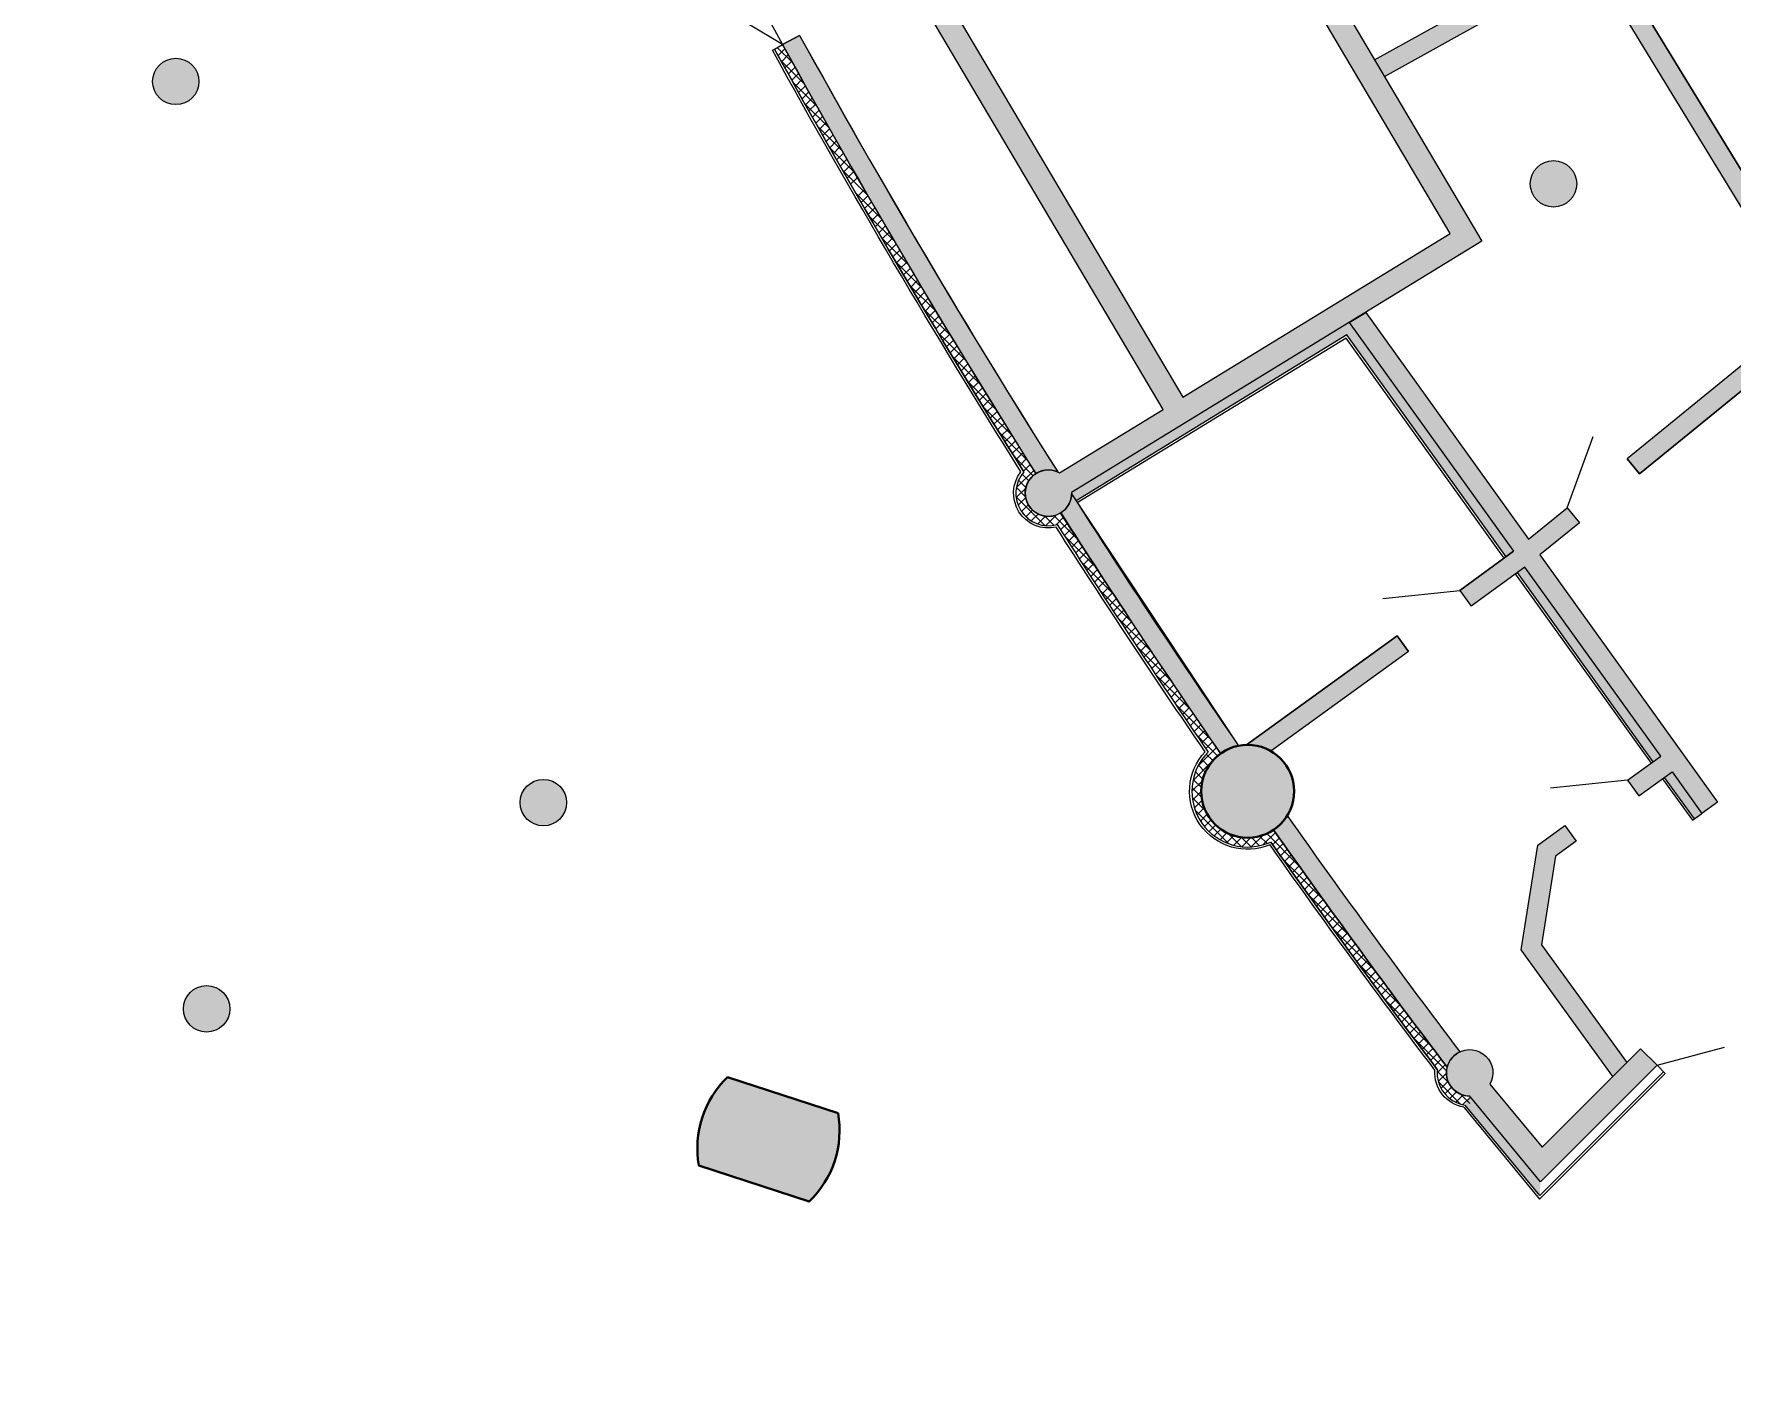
# Model space of a CAD drawing. Header units: millimetres. Extents: x 72919 to 485785, y -53256 to 338519.
# Drawn here: x 158212 to 180142, y 62109 to 79527 of the extents above; entities that cross this region are included whole.
import ezdxf

# ---------------------------------------------------------------- set-up
doc = ezdxf.new("R2010")
doc.units = ezdxf.units.MM
for name, color, linetype, lineweight in [('door', 177, 'Continuous', 9), ('gr', 251, 'Continuous', 40), ('wall', 5, 'Continuous', 40)]:
    doc.layers.add(name, color=color, linetype=linetype, lineweight=lineweight)

# ---------------------------------------------------------------- blocks, each defined once
blk = doc.blocks.new('Пилон 1')
at = {"layer": 'wall', "lineweight": 9, "ltscale": 400, "true_color": 0x000000}
h = blk.add_hatch(color=18, dxfattribs=at)
h.dxf.hatch_style = 1
edge = h.paths.add_edge_path()
edge.add_line((600, -750), (600, 750))
edge.add_arc((0, -375), 1275, 61.9275, 118.0725)
edge.add_line((-600, 750), (-600, -750))
edge.add_arc((0, 375), 1275, 241.9275, 298.0725)
at = {"layer": 'wall', "color": 0, "ltscale": 400}
blk.add_lwpolyline([(600, -750), (600, 750, 0.25), (-600, 750), (-600, -750, 0.25), (600, -750)], format="xyb", dxfattribs=at)
blk = doc.blocks.new('Колонна ∅1200')
at = {"lineweight": 9, "ltscale": 400, "true_color": 0x000000}
h = blk.add_hatch(color=18, dxfattribs=at)
h.dxf.hatch_style = 1
edge = h.paths.add_edge_path()
edge.add_arc((0, 0), 600, 0, 360)
at = {"color": 18, "ltscale": 400, "true_color": 0x000000}
blk.add_circle((0, 0), 600, dxfattribs=at)
blk = doc.blocks.new('Откосы  по обваловке')
at = {"layer": 'gr', "lineweight": 18, "flags": 128}
blk.add_lwpolyline([(35031.925, 32976.24), (35000.313, 32965.903, 0.175307), (34958.044, 32932.885), (34956.899, 32931.005)], format="xyb", dxfattribs=at)

msp = doc.modelspace()

# ---------------------------------------------------------------- hatches: boundary and pattern name
at = {"ltscale": 500, "true_color": 0x000000}
h = msp.add_hatch(color=18, dxfattribs=at)
h.dxf.hatch_style = 1
h.paths.add_polyline_path([(185695.93928, 82496.80823), (185368.23984, 82314.67486), (185489.38388, 82096.04535), (185598.71143, 82156.78434), (186582.618, 80386.02777), (181689.17889, 76400.58753), (181847.05412, 76206.74375), (186902.84286, 80324.40894)])
h.paths.add_polyline_path([(184602.75618, 83949.22516), (184481.03335, 84168.29221), (184262.43357, 84047.48715), (183854.99223, 84780.86392), (183942.4132, 84829.34019), (183821.00024, 85047.87827), (183515.15066, 84877.95775), (184044.69829, 83924.79495), (181478.24598, 82498.51418), (181146.23659, 82314.09415), (181146.23662, 82314.09409), (175525.05328, 79192.84387), (175652.34796, 78977.57289), (178322.84268, 80460.94335), (181096.09812, 75917.55548), (178787.87665, 74037.63452), (178945.75188, 73843.79074), (181845.21434, 76205.24535), (181687.33911, 76399.08913), (181291.95302, 76077.06865), (178541.59549, 80582.94319), (181269.07054, 82096.34531), (181601.27005, 82280.87102)])
h = msp.add_hatch(color=18, dxfattribs=at)
h.dxf.hatch_style = 1
edge = h.paths.add_edge_path()
edge.add_line((176911.78568, 76847.7085), (171613.08769, 73600.6622))
edge.add_arc((171313.19049, 73592.80911), 300, -298.5, 1.5, ccw=False)
edge.add_line((171456.33812, 73856.45424), (172793.82932, 74676.06991))
edge.add_line((172793.82932, 74676.06991), (168349.80439, 82191.36558))
edge.add_line((168349.80439, 82191.36558), (167408.21362, 81801.34591))
edge.add_arc((167110.78016, 81840.50377), 300, 52.5, 352.5, ccw=False)
edge.add_line((167293.40859, 82078.50977), (172534.87861, 84249.59774))
edge.add_line((172534.87861, 84249.59774), (172718.24047, 83939.51023))
edge.add_line((172718.24047, 83939.51023), (172460.00933, 83786.81223))
edge.add_line((172460.00933, 83786.81223), (172409.15952, 83872.80553))
edge.add_line((172409.15952, 83872.80553), (168629.75919, 82307.32665))
edge.add_line((168629.75919, 82307.32665), (173049.65313, 74832.83894))
edge.add_line((173049.65313, 74832.83894), (176503.24487, 76949.20268))
edge.add_line((176503.24487, 76949.20268), (173376.19734, 82237.42541))
edge.add_line((173376.19734, 82237.42541), (173634.42848, 82390.12341))
edge.add_line((173634.42848, 82390.12341), (176911.78568, 76847.7085))
h = msp.add_hatch(color=18, dxfattribs=at)
h.dxf.hatch_style = 1
h.paths.add_polyline_path([(166371.36527, 82226.63719), (166594.34094, 82339.70003), (166818.02285, 81906.02593), (166813.73203, 81882.48478), (166811.03123, 81828.23266), (166817.53125, 81777.2181), (166833.6163, 81725.69874), (166849.9519, 81692.28562), (166873.90932, 81656.40541), (166903.82515, 81623.31808), (166934.85588, 81597.50038), (166963.7638, 81578.99624), (166996.68108, 81563.04855), (167616.91443, 80394.94045), (167397.38238, 80275.32843)])
h.paths.add_polyline_path([(167880.6097, 79388.42857), (168100.14175, 79508.04059), (168172.22918, 79377.40175), (168332.48795, 79091.48098), (168479.65868, 78824.98757), (168647.97706, 78525.71786), (168840.6377, 78185.86677), (169003.09482, 77901.49501), (169211.96393, 77538.78642), (169478.96438, 77079.79287), (169578.4226, 76910.13008), (169812.98118, 76512.7742), (170033.55064, 76142.60686), (170286.29618, 75722.5115), (170552.54802, 75284.56714), (170811.12336, 74863.66575), (171004.63047, 74551.46919), (171236.28344, 74180.80911), (171433.69278, 73867.54389), (171413.17235, 73875.65824), (171391.72397, 73882.34752), (171355.55272, 73889.80312), (171332.86363, 73892.16336), (171299.4574, 73892.49462), (171270.35573, 73889.73534), (171242.17379, 73884.28231), (171216.98091, 73876.9635), (171185.29575, 73864.18143), (171151.7921, 73845.69359), (169899.72841, 75879.62907), (168801.22362, 77750.97276), (168688.66447, 77947.6603), (168352.90814, 78540.09415), (168199.57193, 78813.56332), (167998.27282, 79175.40833)])
h = msp.add_hatch(color=18, dxfattribs=at)
h.dxf.hatch_style = 1
edge = h.paths.add_edge_path()
edge.add_arc((160043.10174, 78912.97551), 300, -9, 351)
h = msp.add_hatch(color=18, dxfattribs=at)
h.dxf.hatch_style = 1
edge = h.paths.add_edge_path()
edge.add_arc((160043.10174, 78912.97551), 300, -9, 351)
h = msp.add_hatch(color=18, dxfattribs=at)
h.dxf.hatch_style = 1
edge = h.paths.add_edge_path()
edge.add_arc((177835.88775, 77589.92313), 300, 0, 360)
h = msp.add_hatch(color=18, dxfattribs=at)
h.dxf.hatch_style = 1
h.paths.add_polyline_path([(175199.08855, 75798.16635), (175412.81658, 75929.13906), (177515.14949, 73001.06742), (178012.50151, 73406.13361), (178170.37674, 73212.28983), (177661.22683, 72797.6149), (179956.44963, 69600.89151), (179753.37289, 69455.08398), (179364.70769, 69991.20521), (178938.62992, 69682.31686), (178791.89364, 69884.72354), (179222.77175, 70194.09071), (177467.41169, 72638.90806), (176772.10628, 72134.84106), (176625.37, 72337.24774), (177321.60263, 72841.98693)])
h.paths.add_polyline_path([(173872.28623, 70341.37852), (175815.74327, 71750.30263), (175962.47955, 71547.89595), (174187.10552, 70260.82491), (174145.20197, 70282.92002), (174065.37573, 70314.26993), (174014.73618, 70327.68813), (173928.4912, 70340.07772)])
h.paths.add_polyline_path([(171469.79742, 73336.92971), (171501.31813, 73359.12558), (171521.97118, 73377.37786), (171538.55759, 73394.79479), (171555.76241, 73416.29038), (171573.32914, 73443.38394), (171584.08462, 73463.90462), (171594.23185, 73487.85315), (171602.78163, 73514.47027), (171607.43338, 73534.31874), (171611.52367, 73561.22882), (171613.08648, 73584.91006), (173769.48882, 70330.0229), (173709.20238, 70314.74721), (173666.48412, 70299.74419), (173614.366, 70276.27304), (173540.37003, 70231.62833), (173535.90485, 70228.44382), (172666.03038, 71512.15882), (172092.69303, 72380.3841)])
h = msp.add_hatch(color=18, dxfattribs=at)
h.dxf.hatch_style = 1
edge = h.paths.add_edge_path()
edge.add_arc((164790.49323, 69595.69509), 300, 0, 360)
h = msp.add_hatch(color=18, dxfattribs=at)
h.dxf.hatch_style = 1
edge = h.paths.add_edge_path()
edge.add_arc((164790.49323, 69595.69509), 300, 0, 360)
h = msp.add_hatch(color=18, dxfattribs=at)
h.dxf.hatch_style = 1
edge = h.paths.add_edge_path()
edge.add_arc((176754.08587, 66104.05907), 300, 115.173032685, 165.891329827)
edge.add_arc((263010.43379, 131794.99944), 108610, 215.1644508328, 217.1684164962, ccw=False)
edge.add_arc((173886.52129, 69741.54741), 600, 303.938092538, 328.448049238)
edge.add_arc((263010.43379, 131794.99944), 108360, 215.1386863316, 217.1370110399)
h = msp.add_hatch(color=18, dxfattribs=at)
h.dxf.hatch_style = 1
h.paths.add_polyline_path([(177982.26691, 69297.77843), (178128.76447, 69095.70104), (177863.01797, 68903.04608), (177680.20501, 67756.51477), (178782.385, 66236.17775), (178603.37524, 66057.16798), (177417.01817, 67693.61809), (177632.35153, 69044.10459)])
h = msp.add_hatch(color=18, dxfattribs=at)
h.dxf.hatch_style = 1
edge = h.paths.add_edge_path()
edge.add_arc((160442.02839, 66930.95241), 300, 0, 360)
h = msp.add_hatch(color=18, dxfattribs=at)
h.dxf.hatch_style = 1
edge = h.paths.add_edge_path()
edge.add_line((179173.52681, 66203.05548), (177667.38936, 64696.91804))
edge.add_line((177667.38936, 64696.91804), (176754.44728, 65804.05929))
edge.add_arc((176754.08587, 66104.05907), 300, -29.100038895, 270.06902313, ccw=False)
edge.add_line((177016.21744, 65958.15828), (177688.7605, 65142.55324))
edge.add_line((177688.7605, 65142.55324), (178961.39477, 66415.18752))
edge.add_line((178961.39477, 66415.18752), (179173.52681, 66203.05548))
at = {"layer": 'wall', "lineweight": 18, "ltscale": 0.007407, "true_color": 0x000000}
h = msp.add_hatch(color=18, dxfattribs=at)
h.dxf.hatch_style = 1
h.paths.add_polyline_path([(175199.08855, 75798.16635), (171613.08769, 73600.6622, -0.0131290394), (171613.08648, 73584.91006), (171671.98174, 73496.01319), (175166.6732, 75637.56287), (177224.4464, 72771.55278), (177321.60263, 72841.98693)])
h = msp.add_hatch(color=18, dxfattribs=at)
h.dxf.hatch_style = 1
h.paths.add_polyline_path([(177467.41169, 72638.90806), (177370.25547, 72568.47391), (179125.29491, 70124.10309), (179222.77175, 70194.09071)])
h = msp.add_hatch(color=18, dxfattribs=at)
h.dxf.hatch_style = 1
h.paths.add_polyline_path([(179268.61897, 69921.54496), (179657.29325, 69385.4303), (179753.37289, 69455.08398), (179364.70769, 69991.20521)])
h = msp.add_hatch(color=18, dxfattribs=at)
h.dxf.hatch_style = 1
h.paths.add_polyline_path([(177658.84091, 64518.66396), (177667.38936, 64696.91804), (179173.52681, 66203.05548), (179258.37962, 66118.20267), (177658.84091, 64518.66396)], flags=0)
h = msp.add_hatch(color=18, dxfattribs=at)
h.dxf.hatch_style = 1
h.paths.add_polyline_path([(176694.34116, 65688.33011), (176754.44728, 65804.05929), (177667.38936, 64696.91804), (177658.84091, 64518.66396)])

# ---------------------------------------------------------------- linework, layer by layer
at = {"color": 18, "ltscale": 500, "true_color": 0x000000}
for points in [[(415650.43379, 180914.99944, 0.4142135624), (336810.43379, 259754.99944), (221610.43379, 259754.99944, 0.4142135624), (142770.43379, 180914.99944), (142770.43379, 104414.99944, 0.4142135624), (221610.43379, 25574.99944), (336810.43379, 25574.99944, 0.4142135624), (415650.43379, 104414.99944)], [(414950.43379, 180914.99944, 0.4142135624), (336810.43379, 259054.99944), (221610.43379, 259054.99944, 0.4142135624), (143470.43379, 180914.99944), (143470.43379, 104414.99944, 0.4142135624), (221610.43379, 26274.99944), (336810.43379, 26274.99944, 0.4142135624), (414950.43379, 104414.99944)], [(176626.47986, 66375.56728, 0.2249851617), (176463.13533, 66177.1876, -0.0087441726), (174221.49937, 69243.76264, 0.1073544516), (174397.82092, 69427.58454, 0.0087195574)]]:
    msp.add_lwpolyline(points, format="xyb", close=True, dxfattribs=at)
for points in [[(163302.39845, 52395.45874, -0.1841557629), (143470.43379, 104414.99944, -0.1841557629)], [(155257.27306, 62580.90256, 0.0329073073), (161319.58905, 54236.84044, 0.0329073073)], [(154916.18942, 62371.88623, 0.0329396854), (161015.40207, 53977.04022, 0.0329396854)]]:
    msp.add_lwpolyline(points, format="xyb", dxfattribs=at)
for points in [[(167397.38238, 80275.32843), (167880.6097, 79388.42857)], [(186902.84286, 80324.40894), (178945.75188, 73843.79074), (178787.87665, 74037.63452)], [(167880.6097, 79388.42857), (168100.14175, 79508.04059), (168172.22918, 79377.40175), (168332.48795, 79091.48098), (168479.65868, 78824.98757), (168647.97706, 78525.71786), (168840.6377, 78185.86677), (169003.09482, 77901.49501), (169211.96393, 77538.78642), (169478.96438, 77079.79287), (169578.4226, 76910.13008), (169812.98118, 76512.7742), (170033.55064, 76142.60686), (170286.29618, 75722.5115), (170552.54802, 75284.56714), (170811.12336, 74863.66575), (171004.63047, 74551.46919), (171236.28344, 74180.80911), (171433.69278, 73867.54389), (171413.17235, 73875.65824), (171391.72397, 73882.34752), (171355.55272, 73889.80312), (171332.86363, 73892.16336), (171299.4574, 73892.49462), (171270.35573, 73889.73534), (171242.17379, 73884.28231), (171216.98091, 73876.9635), (171185.29575, 73864.18143), (171151.7921, 73845.69359), (169899.72841, 75879.62907), (168801.22362, 77750.97276), (168688.66447, 77947.6603), (168352.90814, 78540.09415), (168199.57193, 78813.56332), (167998.27282, 79175.40833), (167880.6097, 79388.42857)], [(171469.79742, 73336.92971), (171501.31813, 73359.12558), (171521.97118, 73377.37786), (171538.55759, 73394.79479), (171555.76241, 73416.29038), (171573.32914, 73443.38394), (171584.08462, 73463.90462), (171594.23185, 73487.85315), (171602.78163, 73514.47027), (171607.43338, 73534.31874), (171611.52367, 73561.22882), (171613.08648, 73584.91006), (173769.48882, 70330.0229), (173709.20238, 70314.74721), (173666.48412, 70299.74419), (173614.366, 70276.27304), (173540.37003, 70231.62833), (173535.90485, 70228.44382), (172666.03038, 71512.15882), (172092.69303, 72380.3841), (171469.79742, 73336.92971)], [(173872.28623, 70341.37852), (175815.74327, 71750.30263), (175962.47955, 71547.89595), (174187.10552, 70260.82491), (174145.20197, 70282.92002), (174065.37573, 70314.26993), (174014.73618, 70327.68813), (173928.4912, 70340.07772), (173872.28623, 70341.37852)], [(177982.26691, 69297.77843), (178128.76447, 69095.70104), (177863.01797, 68903.04608), (177680.20501, 67756.51477), (178782.385, 66236.17775), (178603.37524, 66057.16798), (177417.01817, 67693.61809), (177632.35153, 69044.10459), (177982.26691, 69297.77843)]]:
    msp.add_lwpolyline(points, dxfattribs=at)
at = {"layer": 'door', "linetype": 'ByBlock', "ltscale": 100}
for p, q in [((167880.6097, 79388.42857), (167023.4424, 79903.46665)), ((178012.50151, 73406.13361), (178349.63662, 74325.56099)), ((175630.74013, 72233.75172), (176625.37, 72337.24774)), ((178791.89364, 69884.72354), (177798.0734, 69781.81447)), ((179173.52681, 66203.05548), (180042.86005, 66435.99262)), ((179173.52681, 66203.05548), (180042.86005, 66435.99262))]:
    msp.add_line(p, q, dxfattribs=at)
at = {"layer": 'wall', "color": 18, "lineweight": 18, "ltscale": 0.007407, "true_color": 0x000000}
for p, q in [((175525.05328, 79192.84387), (181146.23662, 82314.09409)), ((173498.76425, 70199.41692), (173217.56467, 70480.6165))]:
    msp.add_line(p, q, dxfattribs=at)
at = {"layer": 'wall', "color": 18, "lineweight": 18, "ltscale": 0.007407, "true_color": 0x000000, "extrusion": (-0.707107, -0.707107, 0)}
for p, q in [((171116.38523, 73819.23281), (170874.76826, 74060.84978)), ((176455.15259, 66129.3354), (176023.27015, 66561.21784))]:
    msp.add_line(p, q, dxfattribs=at)
at = {"layer": 'wall', "color": 18, "lineweight": 18, "ltscale": 0.007407, "true_color": 0x000000, "extrusion": (0.707107, 0.707107, 0)}
msp.add_line((174557.68217, 68769.26794), (174132.61284, 69194.33726), dxfattribs=at)
at = {"layer": 'wall', "color": 18, "lineweight": 18, "ltscale": 0.007407, "true_color": 0x000000}
for points in [[(176911.78568, 76847.7085), (171613.08769, 73600.6622, -3.7320508076), (171456.33812, 73856.45424), (172793.82932, 74676.06991), (168349.80439, 82191.36558), (167408.21362, 81801.34591, -3.7320508076), (167293.40859, 82078.50977), (172534.87861, 84249.59774), (172718.24047, 83939.51023), (172460.00933, 83786.81223), (172409.15952, 83872.80553), (168629.75919, 82307.32665), (173049.65313, 74832.83894), (176503.24487, 76949.20268), (173376.19734, 82237.42541), (173634.42848, 82390.12341)], [(179173.52681, 66203.05548), (177667.38936, 64696.91804), (176754.44728, 65804.05929, -3.6786487101), (177016.21744, 65958.15828), (177688.7605, 65142.55324), (178961.39477, 66415.18752)]]:
    msp.add_lwpolyline(points, format="xyb", close=True, dxfattribs=at)
for points in [[(184602.75618, 83949.22516), (181601.27005, 82280.87102), (181601.27005, 82280.87102), (181269.07054, 82096.34531), (181269.07054, 82096.34531), (178541.57405, 80582.4413), (181291.73407, 76076.89033), (186582.618, 80386.02777)], [(181291.95302, 76077.06865), (178541.59549, 80582.94319)], [(175652.34796, 78977.57289), (178322.84268, 80460.94335), (181096.09812, 75917.55548), (178787.87665, 74037.63452), (178945.75188, 73843.79074), (186902.84286, 80324.40894)], [(168011.53413, 79151.47027), (167812.24024, 79350.76416)], [(167954.14956, 79007.54138), (168042.40618, 79095.798)], [(168131.32752, 78689.74458), (168219.50017, 78777.91724)], [(168483.97491, 78307.79842), (168168.64352, 78623.12981)], [(168175.76175, 78610.43514), (168263.91361, 78698.58699)], [(168220.25181, 78531.18151), (168308.38295, 78619.31264)], [(168533.24189, 77977.96578), (168621.23009, 78065.95398)], [(168578.17711, 77899.15731), (168666.14519, 77987.12539)], [(168979.96713, 77440.57514), (168653.97372, 77766.56855)], [(168668.21392, 77741.70675), (168756.14199, 77829.63482)], [(168758.47232, 77584.47777), (168846.36068, 77672.36613)], [(168939.65268, 77270.68338), (169027.46251, 77358.49322)], [(169324.93699, 76848.11792), (168991.18704, 77181.86787)], [(169076.1174, 77035.91705), (169163.86911, 77123.66876)], [(169502.02801, 76547.2832), (169164.18101, 76885.13021)], [(169167.36926, 76879.68154), (169255.0826, 76967.39487)], [(169350.53261, 76567.87014), (169438.17006, 76655.50759)], [(169396.46066, 76490.0545), (169484.07932, 76577.67317)], [(169442.44352, 76412.29368), (169530.04347, 76499.89363)], [(169534.57355, 76256.93633), (169622.13629, 76344.49907)], [(169866.01266, 75935.81118), (169519.48621, 76282.33763)], [(169626.92242, 76101.79783), (169714.44824, 76189.32365)], [(169673.17884, 76024.31056), (169760.6863, 76111.81802)], [(170053.16621, 75624.91395), (169702.03556, 75976.0446)], [(169765.85545, 75869.4998), (169853.32642, 75956.97076)], [(175199.08855, 75798.16635), (175412.81658, 75929.13906)], [(175412.41591, 75929.6971), (177515.14949, 73001.06742), (178012.50151, 73406.13361), (178170.37674, 73212.28983)], [(169858.75021, 75714.90719), (169946.18498, 75802.34195)], [(169905.27932, 75637.6926), (169992.69608, 75725.10937)], [(175199.08855, 75798.16635), (177321.60263, 72841.98693), (176625.37, 72337.24774)], [(169998.5008, 75483.42672), (170085.88179, 75570.8077)], [(170045.19312, 75406.37534), (170132.55632, 75493.73855)], [(177224.4464, 72771.55278), (175166.6732, 75637.56287), (171670.86007, 73495.32583)], [(177200.15734, 72753.94424), (175158.56936, 75597.41201), (171686.53503, 73469.74663)], [(170138.74073, 75252.43558), (170226.06858, 75339.76343)], [(170185.59595, 75175.54712), (170272.90624, 75262.8574)], [(170279.46909, 75021.93288), (170366.74444, 75109.20824)], [(170326.48693, 74945.20704), (170413.74493, 75032.46503)], [(170562.38763, 74562.38931), (170649.55988, 74649.56155)], [(170609.72985, 74485.98783), (170696.88515, 74573.14314)], [(171046.62371, 74012.73802), (170669.28517, 74390.07656)], [(170799.63789, 74180.92113), (170886.72613, 74268.00937)], [(170847.24954, 74104.78909), (170934.32119, 74191.86074)], [(170894.91499, 74028.71086), (170981.97011, 74115.76598)], [(170942.6342, 73952.68638), (171029.67287, 74039.72505)], [(171265.06822, 73175.57507), (170895.95645, 73544.68684)], [(170897.06569, 73535.88681), (171020.70261, 73659.52373)], [(171016.58591, 73547.80106), (170899.43315, 73664.95383)], [(170922.80785, 73437.88528), (171018.99639, 73534.07383)], [(171022.28083, 73289.87089), (171107.15801, 73374.74807)], [(171385.33521, 73179.05177), (171268.18244, 73296.20453)], [(171444.14461, 73243.98605), (171386.28152, 73301.84915)], [(171411.97656, 73184.59188), (171509.65463, 73282.26994)], [(171473.18987, 73338.68448), (171472.97348, 73338.90087)], [(171695.55546, 72992.5752), (171444.14461, 73243.98605)], [(171519.44747, 73044.57541), (171606.29399, 73131.42192)], [(178170.37674, 73212.28983), (177661.22683, 72797.6149), (179956.44963, 69600.89151), (179753.37289, 69455.08398)], [(178170.37674, 73212.28983), (177661.22683, 72797.6149)], [(171664.8538, 72818.75068), (171751.6538, 72905.55068)], [(171713.42921, 72743.5824), (171800.21383, 72830.36702)], [(176625.37, 72337.24774), (177321.60263, 72841.98693)], [(177467.41169, 72638.90806), (176772.10628, 72134.84106)], [(178791.89364, 69884.72354), (179222.77175, 70194.09071), (177467.41169, 72638.90806), (176772.10628, 72134.84106)], [(171957.10465, 72368.5394), (172043.81342, 72455.24818)], [(179100.9257, 70106.60618), (177345.96641, 72550.86537)], [(179125.29491, 70124.10309), (177370.25547, 72568.47391)], [(176625.37, 72337.24774), (176772.10628, 72134.84106)], [(172202.10825, 71994.82458), (172288.74284, 72081.45917)], [(172300.48082, 71845.70977), (172387.08619, 71932.31515)], [(172349.74652, 71771.23178), (172436.33739, 71857.82265)], [(172399.06513, 71696.80671), (172485.64156, 71783.38313)], [(175962.47955, 71547.89595), (175815.74327, 71750.30263), (173872.28623, 70341.37852)], [(175962.47955, 71547.89595), (174187.10552, 70260.82491)], [(172596.86815, 71399.63498), (172683.38747, 71486.1543)], [(172696.08644, 71251.3659), (172782.57759, 71337.85705)], [(172745.77469, 71177.31046), (172832.25186, 71263.78763)], [(173409.77816, 70412.1467), (172954.97472, 70866.95014)], [(172995.00596, 70807.8233), (173081.41418, 70894.23152)], [(173045.01005, 70734.0837), (173131.40467, 70820.47832)], [(173095.06668, 70660.39665), (173181.44778, 70746.77774)], [(173145.17585, 70586.76212), (173231.54347, 70673.12975)], [(173245.55166, 70439.65056), (173331.89254, 70525.99145)], [(173244.42141, 70067.28925), (173482.80997, 70305.67782)], [(173306.83954, 69896.36688), (173211.4099, 69991.79652)], [(173382.94284, 70067.75095), (173296.50108, 70154.19272)], [(178938.62992, 69682.31686), (179367.16362, 69992.98566), (179753.37289, 69455.08398)], [(173166.52137, 69741.90184), (173302.12903, 69877.5095)], [(173291.52898, 69664.19006), (173168.00305, 69787.716)], [(178791.89364, 69884.72354), (178938.62992, 69682.31686)], [(179244.32964, 69903.93622), (179632.60469, 69368.37334)], [(179656.97416, 69385.87043), (179268.61897, 69921.54496)], [(173644.94875, 69063.28293), (173208.25681, 69499.97487)], [(173277.34281, 69357.74853), (173364.80703, 69445.21275)], [(173329.12902, 69285.79105), (173414.49372, 69371.15576)], [(173388.57831, 69221.49666), (173473.45513, 69306.37348)], [(179631.92888, 69367.04221), (179753.37289, 69455.08398)], [(173455.58013, 69164.7548), (173541.49745, 69250.67212)], [(173706.47799, 69044.42159), (173808.67525, 69146.61885)], [(173932.56492, 69023.02115), (174084.8002, 69175.25643)], [(174041.12141, 69038.34132), (173935.88152, 69143.58122)], [(174136.7704, 69066.43603), (174041.34076, 69161.86566)], [(174081.83125, 69048.54379), (174244.4646, 69211.17714)], [(174209.55967, 69052.52853), (174295.65922, 69138.62807)], [(178603.37524, 66057.16798), (177417.01817, 67693.61809), (177632.35153, 69044.10459), (177982.26691, 69297.77843), (178128.76447, 69095.70104), (177863.01797, 68903.04608), (177680.20501, 67756.51477), (178782.385, 66236.17775)], [(174260.81844, 68980.04361), (174346.90592, 69066.13108)], [(174312.1292, 68907.61069), (174398.20467, 68993.68615)], [(174414.90663, 68762.90074), (174500.95826, 68848.95237)], [(174621.08445, 68474.10381), (174707.08917, 68560.10853)], [(174879.97307, 68114.274), (174965.92053, 68200.22146)], [(175532.1302, 67423.58884), (174980.92776, 67974.79129)], [(175192.34664, 67684.18545), (175278.22744, 67770.06625)], [(175296.88435, 67541.23578), (175382.74341, 67627.09485)], [(175349.23058, 67469.83833), (175435.07887, 67555.68662)], [(175884.44653, 66947.52883), (175313.7315, 67518.24386)], [(175454.07771, 67327.19809), (175539.90464, 67413.02502)], [(175506.57858, 67255.95526), (175592.39491, 67341.7716)], [(175664.39012, 67042.53574), (175750.17504, 67128.32067)], [(175769.85508, 66900.51334), (175855.61937, 66986.27762)], [(175822.66469, 66829.57926), (175908.41875, 66915.33332)], [(175981.4018, 66617.08531), (176067.12554, 66702.80905)], [(176334.08617, 66103.56387), (176439.23949, 66208.7172)], [(176481.10109, 65979.64321), (176334.6636, 66126.08071)], [(176481.10109, 65979.64321), (176334.6636, 66126.08071)], [(177656.70379, 64474.10044), (179279.59282, 66096.98947)], [(179258.37962, 66118.20267), (177658.84091, 64518.66396)], [(177667.38936, 64696.91804), (179173.52681, 66203.05548), (179279.59282, 66096.98947)], [(176635.99931, 65701.00131), (176351.02811, 65985.97251)], [(176635.99931, 65701.00131), (176351.02811, 65985.97251)], [(176433.94676, 65832.1934), (176519.19475, 65917.44139)], [(176433.94676, 65832.1934), (176519.19475, 65917.44139)], [(176497.24323, 65771.74618), (176583.0722, 65857.57515)], [(176497.24323, 65771.74618), (176583.0722, 65857.57515)], [(176573.90997, 65724.66924), (176666.40041, 65817.15968)], [(176573.90997, 65724.66924), (176666.40041, 65817.15968)], [(176678.43592, 65660.46344), (177656.70379, 64474.10044)], [(177658.84091, 64518.66396), (176694.34116, 65688.33011)]]:
    msp.add_lwpolyline(points, dxfattribs=at)
msp.add_lwpolyline([(168100.14175, 79508.04059), (167880.6097, 79388.42857, 0.014817807), (171151.7921, 73845.69359)], format="xyb", dxfattribs=at)
at = {"layer": 'wall', "color": 18, "lineweight": 18, "ltscale": 0.007407, "true_color": 0x000000, "extrusion": (0.482521, -0.875885, 0), "elevation": 11470.76536}
msp.add_lwpolyline([(185200.59549, 0), (185230.59549, 0)], dxfattribs=at)
at = {"layer": 'wall', "color": 18, "lineweight": 18, "ltscale": 0.007407, "true_color": 0x000000, "extrusion": (-0.482521, 0.875885, 0), "elevation": -11470.76536}
msp.add_lwpolyline([(-185230.59549, 0), (-185350.59549, 0)], dxfattribs=at)
at = {"layer": 'wall', "color": 18, "lineweight": 18, "ltscale": 0.007407, "true_color": 0x000000, "extrusion": (0.707107, -0.707107, 0)}
for points, elevation in [([(174728.98646, 0), (174746.60216, 0)], 62544.74981), ([(174703.6924, 0), (174828.59631, 0)], 62632.24981), ([(174678.47773, 0), (174803.35147, 0)], 62719.74981), ([(174653.3424, 0), (174778.18607, 0)], 62807.24981), ([(174603.30953, 0), (174728.09339, 0)], 62982.24981), ([(174578.41187, 0), (174703.16599, 0)], 63069.74981), ([(174553.59332, 0), (174678.31781, 0)], 63157.24981), ([(174455.10909, 0), (174579.71614, 0)], 63507.24981), ([(174430.68525, 0), (174555.26321, 0)], 63594.74981), ([(174406.34019, 0), (174530.88916, 0)], 63682.24981), ([(174382.07384, 0), (174506.59394, 0)], 63769.74981), ([(174357.88616, 0), (174482.37749, 0)], 63857.24981), ([(174333.7771, 0), (174458.23976, 0)], 63944.74981), ([(174261.92102, 0), (174386.29833, 0)], 64207.24981), ([(174143.7281, 0), (174267.96528, 0)], 64644.74981), ([(174120.32413, 0), (174244.53359, 0)], 64732.24981), ([(174050.58046, 0), (174174.70742, 0)], 64994.74981), ([(174004.47439, 0), (174128.54686, 0)], 65169.74981), ([(173958.6796, 0), (174082.69801, 0)], 65344.74981), ([(173935.89882, 0), (174059.89034, 0)], 65432.24981), ([(173913.1957, 0), (174037.16045, 0)], 65519.74981), ([(173823.15892, 0), (173947.01759, 0)], 65869.74981), ([(173778.60525, 0), (173902.4115, 0)], 66044.74981), ([(173712.35454, 0), (173836.08293, 0)], 66307.24981), ([(173668.57337, 0), (173792.25035, 0)], 66482.24981), ([(173412.34788, 0), (173535.72487, 0)], 67532.24981), ([(173391.49425, 0), (173514.84688, 0)], 67619.74981), ([(173370.71709, 0), (173494.04547, 0)], 67707.24981), ([(173350.01636, 0), (173473.32058, 0)], 67794.74981), ([(173288.37231, 0), (173411.60466, 0)], 68057.24981), ([(173267.97686, 0), (173391.18545, 0)], 68144.74981), ([(173247.65762, 0), (173370.84255, 0)], 68232.24981), ([(173147.20302, 0), (173270.2711, 0)], 68669.74981), ([(172930.19053, 0), (173250.38512, 0)], 68757.24981), ([(172762.18869, 0), (172885.2801, 0)], 69019.74981), ([(172765.81296, 0), (172890.46966, 0)], 69194.74981), ([(172796.90247, 0), (172937.36263, 0)], 69282.24981), ([(172853.82545, 0), (173046.02283, 0)], 69369.74981), ([(172951.98474, 0), (173074.82637, 0)], 69544.74981), ([(172913.84878, 0), (173036.64627, 0)], 69719.74981), ([(172894.894, 0), (173017.66956, 0)], 69807.24981), ([(172838.48194, 0), (172961.19229, 0)], 70069.74981), ([(172819.82855, 0), (172942.51735, 0)], 70157.24981), ([(172801.25041, 0), (172923.91776, 0)], 70244.74981), ([(172745.9671, 0), (172868.57066, 0)], 70507.24981), ([(172727.68957, 0), (172850.27205, 0)], 70594.74981), ([(172709.48709, 0), (172832.04859, 0)], 70682.24981), ([(172691.35963, 0), (172813.90024, 0)], 70769.74981), ([(172655.32961, 0), (172777.82871, 0)], 70944.74981), ([(172584.16807, 0), (172706.5853, 0)], 71294.74981), ([(172566.56466, 0), (172688.96165, 0)], 71382.24981), ([(172549.03597, 0), (172671.41281, 0)], 71469.74981), ([(172514.20257, 0), (172636.5394, 0)], 71644.74981), ([(172462.51192, 0), (172584.78942, 0)], 71907.24981), ([(172428.42403, 0), (172550.66244, 0)], 72082.24981), ([(172411.49174, 0), (172533.71074, 0)], 72169.74981), ([(172327.94544, 0), (172450.06876, 0)], 72607.24981), ([(172295.04667, 0), (172417.13235, 0)], 72782.24981), ([(172332.29063, 0), (172363.83958, 0)], 73044.74981), ([(171868.38186, 0), (172209.8283, 0)], 73044.74981), ([(171687.5975, 0), (171844.41223, 0)], 73219.74981), ([(171633.40877, 0), (171772.86431, 0)], 73307.24981), ([(171594.70418, 0), (171724.19891, 0)], 73394.74981), ([(171576.75461, 0), (171702.1489, 0)], 73832.24981), ([(171606.94932, 0), (171739.41834, 0)], 73919.74981), ([(171711.53209, 0), (171877.77727, 0)], 74094.74981), ([(171967.46527, 0), (172089.17747, 0)], 74619.74981), ([(171937.96141, 0), (172059.64007, 0)], 74794.74981), ([(171923.3196, 0), (172044.98164, 0)], 74882.24981), ([(171908.75117, 0), (172030.39667, 0)], 74969.74981), ([(171879.83433, 0), (172001.447, 0)], 75144.74981), ([(171865.48586, 0), (171987.08225, 0)], 75232.24981), ([(171851.21065, 0), (171972.79085, 0)], 75319.74981), ([(171837.00867, 0), (171958.57276, 0)], 75407.24981), ([(171808.82428, 0), (171930.35642, 0)], 75582.24981), ([(171794.84182, 0), (171916.35812, 0)], 75669.74981), ([(171780.93247, 0), (171902.43301, 0)], 75757.24981), ([(171767.09621, 0), (171888.58108, 0)], 75844.74981), ([(171753.33301, 0), (171874.8023, 0)], 75932.24981), ([(171726.02567, 0), (171847.46405, 0)], 76107.24981), ([(171685.6119, 0), (171807.00457, 0)], 76369.74981), ([(171645.85417, 0), (171767.2019, 0)], 76632.24981), ([(171568.30391, 0), (171689.56409, 0)], 77157.24981), ([(171555.63331, 0), (171676.87919, 0)], 77244.74981), ([(171530.50997, 0), (171651.72752, 0)], 77419.74981), ([(171518.05718, 0), (171639.26069, 0)], 77507.24981), ([(171505.67694, 0), (171626.8665, 0)], 77594.74981), ([(171493.36923, 0), (171614.54492, 0)], 77682.24981), ([(171481.13402, 0), (171602.29593, 0)], 77769.74981), ([(171468.97129, 0), (171590.11951, 0)], 77857.24981), ([(171362.41215, 0), (171511.55334, 0)], 78032.24981), ([(171362.41215, 0), (171511.55334, 0)], 78032.24981), ([(171324.63985, 0), (171452.40576, 0)], 78119.74981), ([(171324.63985, 0), (171452.40576, 0)], 78119.74981), ([(171374.15117, 0), (171498.82519, 0)], 78469.74981), ([(171374.15117, 0), (171498.82519, 0)], 78469.74981)]:
    msp.add_lwpolyline(points, dxfattribs=dict(at, elevation=elevation))
at = {"layer": 'wall', "color": 18, "lineweight": 18, "ltscale": 0.007407, "true_color": 0x000000, "extrusion": (-0.707107, -0.707107, 0)}
for points, elevation in [([(63140.25965, 0), (62703.56229, 0)], -174683.13647), ([(63450.43331, 0), (63009.18628, 0)], -174595.63647), ([(64081.63479, 0), (63630.83244, 0)], -174420.63647), ([(64402.90401, 0), (63947.07877, 0)], -174333.13647), ([(65057.43626, 0), (64591.02627, 0)], -174158.13647), ([(66071.43665, 0), (65587.63084, 0)], -173895.63647), ([(67490.82214, 0), (66980.38907, 0)], -173545.63647), ([(67859.06273, 0), (67341.24074, 0)], -173458.13647), ([(68233.1379, 0), (67707.58995, 0)], -173370.63647), ([(69152.41551, 0), (69045.07315, 0)], -172758.13647), ([(70201.33701, 0), (69631.06845, 0)], -172933.13647), ([(70616.9734, 0), (70036.28244, 0)], -172845.63647), ([(71915.69091, 0), (71299.86731, 0)], -172583.13647), ([(73183.88835, 0), (73035.05666, 0)], -171883.13647), ([(73433.96923, 0), (73192.71003, 0)], -171708.13647), ([(74090.52448, 0), (73849.26527, 0)], -171708.13647), ([(74236.93351, 0), (74228.36172, 0)], -172145.63647), ([(75332.97919, 0), (74601.04321, 0)], -171970.63647), ([(75879.2695, 0), (75124.67571, 0)], -171883.13647), ([(77638.9271, 0), (76801.03511, 0)], -171620.63647)]:
    msp.add_lwpolyline(points, dxfattribs=dict(at, elevation=elevation))
at = {"layer": 'wall', "color": 18, "lineweight": 18, "ltscale": 0.007407, "true_color": 0x000000, "extrusion": (-0.707107, 0.707107, 0)}
for points, elevation in [([(-174214.40904, 0), (-174338.72998, 0)], -64382.24981), ([(-174073.75036, 0), (-174197.90471, 0)], -64907.24981), ([(-173603.47959, 0), (-173727.08022, 0)], -66744.74981), ([(-173539.07826, 0), (-173662.60344, 0)], -67007.24981), ([(-173475.36811, 0), (-173598.81874, 0)], -67269.74981), ([(-172782.74748, 0), (-172905.39348, 0)], -70332.24981), ([(-172445.43075, 0), (-172567.68866, 0)], -71994.74981), ([(-172278.70852, 0), (-172400.77552, 0)], -72869.74981), ([(-172363.83958, 0), (-172368.28443, 0)], -73044.74981), ([(-171632.74725, 0), (-171754.08017, 0)], -76719.74981), ([(-171606.75174, 0), (-171728.05531, 0)], -76894.74981)]:
    msp.add_lwpolyline(points, dxfattribs=dict(at, elevation=elevation))
at = {"layer": 'wall', "color": 18, "lineweight": 18, "ltscale": 0.007407, "true_color": 0x000000, "extrusion": (0.707107, 0.707107, 0)}
for points, elevation in [([(-67128.16491, 0), (-66624.80744, 0)], 173633.13647), ([(-68841.32141, 0), (-68708.01865, 0)], 173020.63647), ([(-68806.22046, 0), (-68684.05141, 0)], 173108.13647), ([(-71040.90581, 0), (-70449.18982, 0)], 172758.13647), ([(-71473.62935, 0), (-70870.22548, 0)], 172670.63647), ([(-72367.69707, 0), (-71738.6424, 0)], 172495.63647), ([(-73042.81691, 0), (-72922.61667, 0)], 172233.13647), ([(-73080.66824, 0), (-72953.82092, 0)], 172058.13647), ([(-74182.3325, 0), (-74007.64044, 0)], 171795.63647), ([(-74289.98609, 0), (-74236.93351, 0)], 172145.63647), ([(-78523.06684, 0), (-78346.43839, 0)], 171445.63647), ([(-78523.06684, 0), (-78346.43839, 0)], 171445.63647)]:
    msp.add_lwpolyline(points, dxfattribs=dict(at, elevation=elevation))
at = {"layer": 'wall', "color": 18, "lineweight": 18, "ltscale": 0.007407, "true_color": 0x000000}
for centre in [(160043.10174, 78912.97551), (160043.10174, 78912.97551), (177835.88775, 77589.92313), (164790.49323, 69595.69509), (164790.49323, 69595.69509), (160442.02839, 66930.95241)]:
    msp.add_circle(centre, 300, dxfattribs=at)
for centre, radius, start, end in [((263010.43379, 131794.99944), 108360, 208.8507759491, 212.3156619998), ((263010.43379, 131794.99944), 108730, 208.8501613071, 212.1921350582), ((263010.43379, 131794.99944), 108610, 208.8501613071, 212.2459039998), ((171313.19049, 73592.80911), 420, 139.065354621, 285.742974915), ((171313.19049, 73592.80911), 300, 122.547227875, 302.261101628), ((263010.43379, 131794.99944), 108360, 212.4926675162, 214.5572476824), ((263010.43379, 131794.99944), 108610, 212.5624255377, 214.5314831915), ((263010.43379, 131794.99944), 108610, 212.5624255377, 214.5314831915), ((263010.43379, 131794.99944), 108730, 212.6161944579, 214.4746845331), ((173886.52129, 69741.54741), 720, 135.159254628, 294.536679379), ((173886.52129, 69741.54741), 600, 125.234115156, 304.46000198), ((263010.43379, 131794.99944), 108360, 215.1386863274, 217.1370110355), ((263010.43379, 131794.99944), 108730, 215.2212494901, 217.1410866823), ((263010.43379, 131794.99944), 108610, 215.1644508336, 217.1684164895), ((263010.43379, 131794.99944), 108610, 215.1644508336, 217.1684164895), ((176754.08587, 66104.05907), 420, 174.265616224, 261.821974448), ((176754.08587, 66104.05907), 420, 174.265616227, 261.821974448), ((176754.08587, 66104.05907), 300, 165.89132986, 270.069023107), ((176754.08587, 66104.05907), 300, 165.89132986, 270.06902308)]:
    msp.add_arc(centre, radius, start, end, dxfattribs=at)
at = {"layer": 'wall', "color": 18, "lineweight": 18, "ltscale": 0.007407, "true_color": 0x000000, "extrusion": (0, 0, -1)}
for centre, radius, start, end in [((-263010.43379, 131794.99944), 108760, 327.8192793367, 331.1498386929), ((-263010.43379, 131794.99944), 108730, 327.8078649418, 331.1498386929), ((-171313.19049, 73592.80911), 450, 257.112485726, 38.079184776), ((-263010.43379, 131794.99944), 108760, 325.5381945758, 327.3723911472), ((-173886.52129, 69741.54741), 750, 247.369298656, 42.934767329), ((-263010.43379, 131794.99944), 108730, 322.8589133177, 324.7787505099), ((-263010.43379, 131794.99944), 108760, 322.8649964495, 324.765871402), ((-176754.08587, 66104.05907), 450, 279.678006689, 4.212723691), ((-176754.08587, 66104.05907), 450, 279.678006689, 4.212723691)]:
    msp.add_arc(centre, radius, start, end, dxfattribs=at)

# ---------------------------------------------------------------- block references
at = {"layer": 'wall', "color": 18, "lineweight": 18, "ltscale": 0.007407, "true_color": 0x000000, "xscale": 999.9999999999999, "yscale": 999.9999999999999, "zscale": 999.9999999999999, "rotation": 71.89262594900111}
msp.add_blockref('Откосы  по обваловке', (20598007.21244, -43408295.21277), dxfattribs=at)
at = {"layer": 'wall', "color": 18, "lineweight": 18, "ltscale": 0.007407, "true_color": 0x000000}
msp.add_blockref('Колонна ∅1200', (173886.52129, 69741.54741), dxfattribs=at)
at = {"layer": 'wall', "color": 18, "lineweight": 18, "ltscale": 0.007407, "true_color": 0x000000, "rotation": 72.00000000000888}
msp.add_blockref('Пилон 1', (167697.54128, 65244.99023), dxfattribs=at)
msp.add_blockref('Пилон 1', (167697.54128, 65244.99023), dxfattribs=at)

doc.saveas('drawing.dxf')
